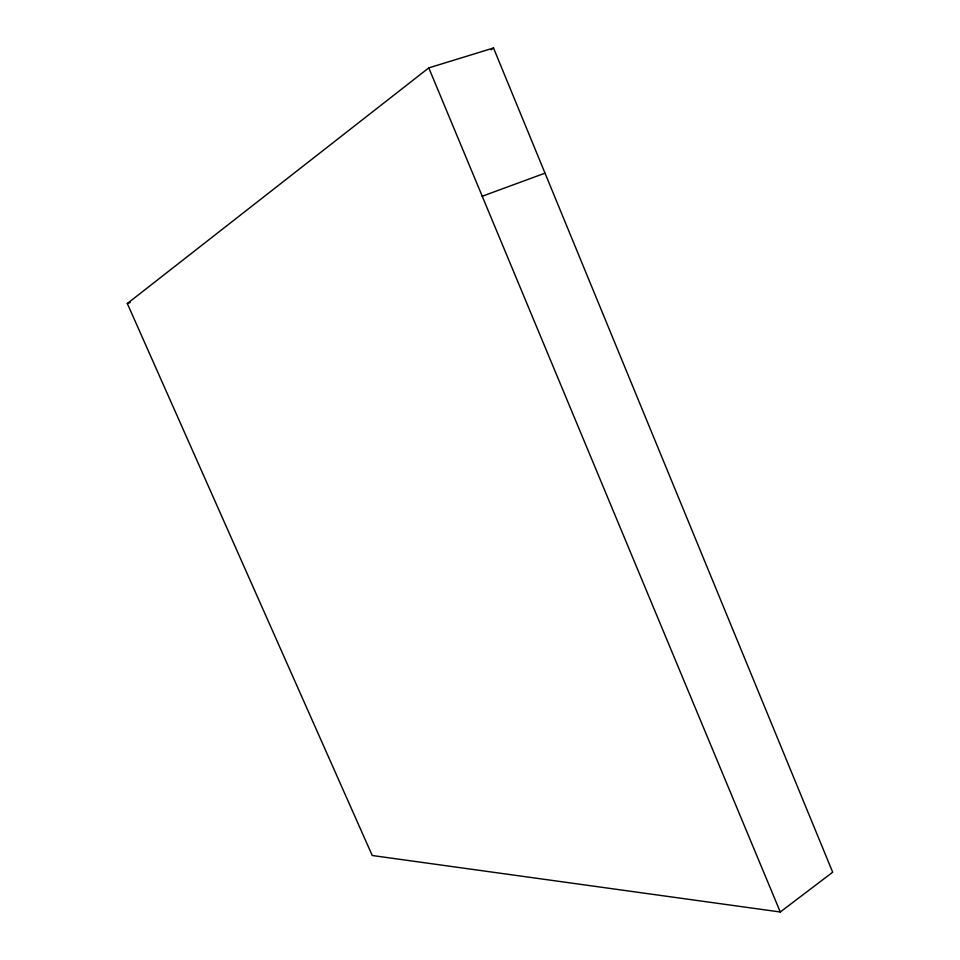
<?xml version="1.0" encoding="UTF-8"?>
<svg xmlns="http://www.w3.org/2000/svg" width="960" height="960" viewBox="0 0 960 960"><rect width="100%" height="100%" fill="white"/><g stroke="black" fill="none" stroke-linecap="round" stroke-linejoin="round"><path stroke-width="1.44" d="M127.32 303.528L428.784 67.884L493.512 48L832.68 872.22L780.276 912L372.24 855.504L127.32 303.528L130.14 302.52M491.112 49.788L493.512 48M482.22 196.236L545.016 173.16M428.784 67.884L780.276 912"/></g></svg>
